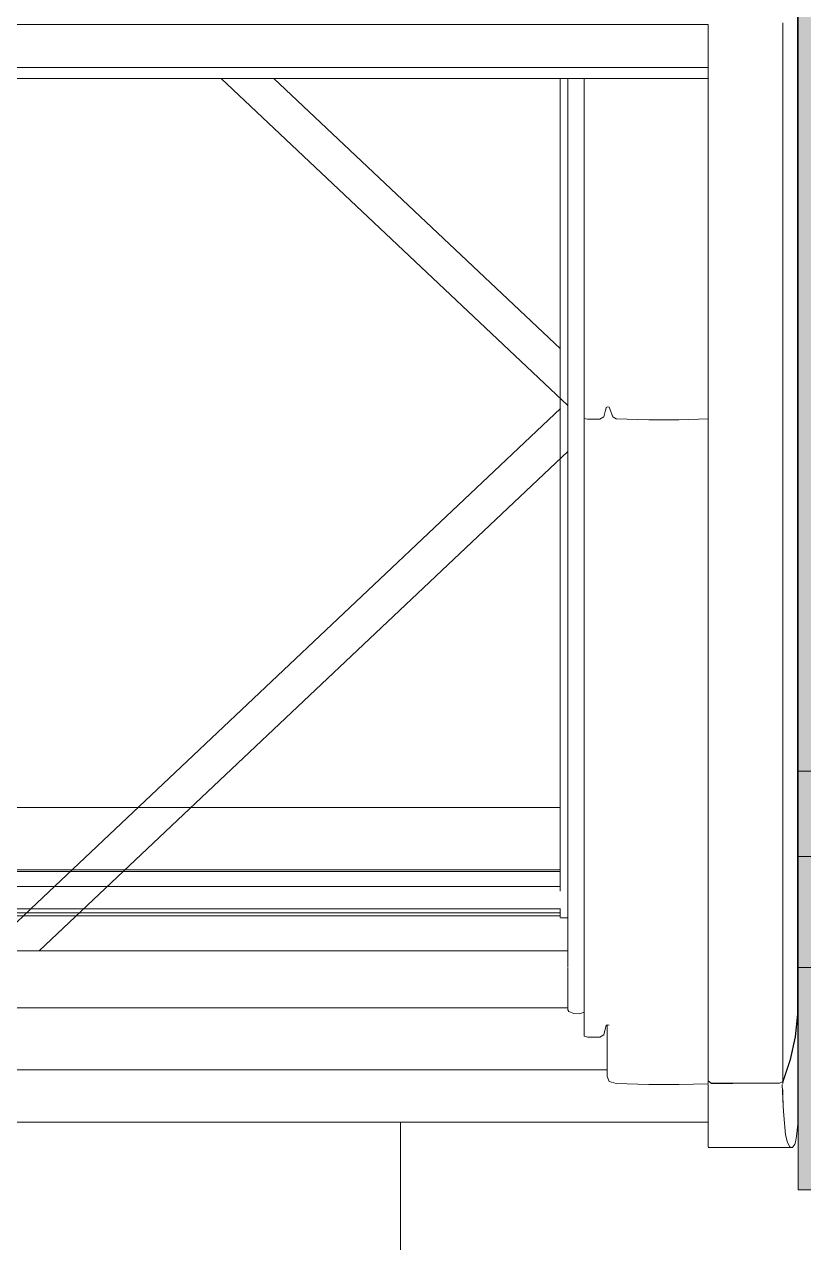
# Model space of a CAD drawing. Header units: metres. Extents: x -4 to 206, y -18 to 45.
# Drawn here: x 47.422 to 47.843, y -10.212 to -9.554 of the extents above; entities that cross this region are included whole.
import ezdxf

# ---------------------------------------------------------------- set-up
doc = ezdxf.new("R2010")
doc.units = ezdxf.units.M
doc.header["$MEASUREMENT"] = 0
doc.set_wipeout_variables(frame=1)
doc.linetypes.add('Untersicht', pattern=[0.001, 0.0005, -0.0005])
doc.linetypes.add('Wipeout_Contour', pattern=[1, 0, -1])
for name, color, linetype in [('3._DD PP STG2_4_000 Achsraster', 7, 'Continuous'), ('3._DD PP STG2_4_210 Decke', 7, 'Continuous'), ('3._DD PP STG2_4_220 Bodenaufbau - Außen_ Gefälle', 7, 'Continuous'), ('3._DD PP STG2_4_325 Dachfenster', 7, 'Continuous'), ('3._DD PP STG2_4_330 Dachaufbau', 7, 'Continuous'), ('3._DD PP STG2_4_851 Marker Schnitt', 7, 'Continuous')]:
    doc.layers.add(name, color=color, linetype=linetype)

msp = doc.modelspace()

# ---------------------------------------------------------------- linework, layer by layer
at = {"layer": '3._DD PP STG2_4_000 Achsraster', "color": 5, "linetype": 'Continuous', "lineweight": 0, "ltscale": 1000}
msp.add_line((31.8, -10.00371), (54.3, -10.00371), dxfattribs=at)
at = {"layer": '3._DD PP STG2_4_210 Decke', "color": 7, "linetype": 'Continuous', "lineweight": 13, "ltscale": 1000, "true_color": 0xf4f4f4, "flags": 128}
msp.add_lwpolyline([(33.7568, -11.46359), (33.75903, -13.25371), (37.38503, -13.25371), (37.38503, -12.60871), (42.5891, -12.60871), (42.88503, -12.56618), (42.88503, -11.75871), (48.20503, -11.75871), (48.20503, -11.13371), (51.76086, -11.13371), (51.76545, -10.06371), (45.76503, -10.06371), (45.76503, -10.96371), (42.91503, -10.96371), (42.91503, -11.46359)], close=True, dxfattribs=at)
at = {"layer": '3._DD PP STG2_4_220 Bodenaufbau - Außen_ Gefälle', "color": 7, "linetype": 'Continuous', "lineweight": 13, "ltscale": 1000, "true_color": 0xf4f4f4, "flags": 128}
msp.add_lwpolyline([(33.75902, -13.24371), (37.14503, -13.24371), (37.14503, -12.59871), (39.93503, -12.59871), (42.389, -12.59871), (42.87503, -12.52887), (42.87503, -11.74871), (45.81503, -11.74871), (48.19503, -11.74871), (48.19503, -11.12371), (51.7609, -11.12371), (51.76545, -10.06371), (45.76503, -10.06371), (45.76503, -10.96371), (42.91503, -10.96371), (42.91503, -11.46359), (33.7568, -11.46359)], close=True, dxfattribs=at)
at = {"layer": '3._DD PP STG2_4_330 Dachaufbau', "color": 7, "linetype": 'Continuous', "lineweight": 18, "ltscale": 1000, "flags": 128}
msp.add_lwpolyline([(48.05503, -10.18371), (47.83985, -10.18371)], dxfattribs=at)
at = {"layer": '3._DD PP STG2_4_851 Marker Schnitt', "color": 7, "linetype": 'Untersicht', "lineweight": 13, "ltscale": 1000}
msp.add_line((47.62503, 1.99629), (47.62503, -15.64871), dxfattribs=at)

# ---------------------------------------------------------------- next in the draw order: wipeouts: each hides what was drawn before it
at = {"color": 254, "linetype": 'Wipeout_Contour', "lineweight": 0, "ltscale": 818.958107}
msp.add_wipeout([(46.2301, -9.30685), (47.77669, -9.30685), (47.77669, -9.31752), (47.81599, -9.31752), (47.81599, -9.31632), (47.84162, -9.31632), (47.84163, -9.31844), (47.84163, -9.40994), (47.84159, -9.48362), (47.84159, -9.48471), (47.84159, -9.49959), (47.84029, -9.5135), (47.83985, -9.51582), (47.83985, -9.95756), (47.8601, -9.95756), (47.8601, -9.20311), (46.2301, -9.20311)], dxfattribs=at).dxf.layer = '3._DD PP STG2_4_325 Dachfenster'
at = {"color": 254, "linetype": 'Wipeout_Contour', "lineweight": 0, "ltscale": 193.962161}
msp.add_wipeout([(47.79119, -10.14229), (47.03679, -10.14229), (47.03679, -10.14682), (47.79119, -10.14682)], dxfattribs=at).dxf.layer = '3._DD PP STG2_4_325 Dachfenster'
at = {"color": 254, "linetype": 'Wipeout_Contour', "lineweight": 0, "ltscale": 195.590571}
msp.add_wipeout([(47.79119, -10.16089), (47.83669, -10.16089), (47.83569, -10.1606), (47.79119, -10.16054)], dxfattribs=at).dxf.layer = '3._DD PP STG2_4_325 Dachfenster'

# ---------------------------------------------------------------- next in the draw order: hatches: boundary and pattern name
at = {"layer": '3._DD PP STG2_4_325 Dachfenster', "linetype": 'Continuous', "lineweight": 0, "true_color": 0x000000}
msp.add_hatch(color=18, dxfattribs=at).paths.add_polyline_path([(47.83949, -9.51854), (47.83949, -9.95756), (47.83985, -9.51582), (47.83969, -9.51665)])

# ---------------------------------------------------------------- next in the draw order: linework, layer by layer
at = {"layer": '3._DD PP STG2_4_325 Dachfenster', "color": 7, "linetype": 'Continuous', "lineweight": 13, "ltscale": 1000, "true_color": 0xf4f4f4, "flags": 128}
for points in [[(47.83985, -9.51582), (47.83985, -9.95756)], [(47.83985, -9.95756), (47.8601, -9.95756)]]:
    msp.add_lwpolyline(points, dxfattribs=at)

# ---------------------------------------------------------------- next in the draw order: wipeouts: each hides what was drawn before it
at = {"color": 254, "linetype": 'Wipeout_Contour', "lineweight": 0, "ltscale": 293.406128}
msp.add_wipeout([(47.71589, -9.58347), (47.71539, -9.58347), (47.71539, -10.06331), (47.71549, -10.08544), (47.71539, -10.08657), (47.71589, -10.08742)], dxfattribs=at).dxf.layer = '3._DD PP STG2_4_325 Dachfenster'
at = {"color": 254, "linetype": 'Wipeout_Contour', "lineweight": 0, "ltscale": 194.812216}
msp.add_wipeout([(47.73269, -9.58347), (47.72609, -9.58347), (47.72609, -9.76759), (47.73269, -9.76759)], dxfattribs=at).dxf.layer = '3._DD PP STG2_4_325 Dachfenster'
at = {"color": 254, "linetype": 'Wipeout_Contour', "lineweight": 0, "ltscale": 195.563079}
msp.add_wipeout([(47.79119, -10.15819), (47.79119, -10.16054), (47.8354, -10.16054), (47.83399, -10.15819)], dxfattribs=at).dxf.layer = '3._DD PP STG2_4_325 Dachfenster'

# ---------------------------------------------------------------- next in the draw order: wipeouts: each hides what was drawn before it
at = {"color": 254, "linetype": 'Wipeout_Contour', "lineweight": 0, "ltscale": 194.896124}
msp.add_wipeout([(47.71869, -9.58347), (47.71589, -9.58347), (47.71589, -10.08742), (47.71869, -10.08855)], dxfattribs=at).dxf.layer = '3._DD PP STG2_4_325 Dachfenster'
at = {"color": 254, "linetype": 'Wipeout_Contour', "lineweight": 0, "ltscale": 194.794882}
msp.add_wipeout([(47.72609, -9.58347), (47.72419, -9.58347), (47.72419, -9.7671), (47.72609, -9.76759)], dxfattribs=at).dxf.layer = '3._DD PP STG2_4_325 Dachfenster'
at = {"color": 254, "linetype": 'Wipeout_Contour', "lineweight": 0, "ltscale": 194.827537}
msp.add_wipeout([(47.73479, -9.58347), (47.73269, -9.58347), (47.73269, -9.76759), (47.73479, -9.76632)], dxfattribs=at).dxf.layer = '3._DD PP STG2_4_325 Dachfenster'

# ---------------------------------------------------------------- next in the draw order: wipeouts: each hides what was drawn before it
at = {"color": 254, "linetype": 'Wipeout_Contour', "lineweight": 0, "ltscale": 193.697238}
msp.add_wipeout([(47.11259, -9.58347), (47.11259, -10.05461), (47.71539, -10.05461), (47.71539, -9.58347)], dxfattribs=at).dxf.layer = '3._DD PP STG2_4_325 Dachfenster'
at = {"color": 254, "linetype": 'Wipeout_Contour', "lineweight": 0, "ltscale": 194.908373}
msp.add_wipeout([(47.72179, -9.58347), (47.71869, -9.58347), (47.71869, -10.08855), (47.72179, -10.08862)], dxfattribs=at).dxf.layer = '3._DD PP STG2_4_325 Dachfenster'
at = {"color": 254, "linetype": 'Wipeout_Contour', "lineweight": 0, "ltscale": 194.828414}
msp.add_wipeout([(47.73479, -9.58347), (47.73479, -9.76632), (47.73609, -9.76116), (47.73609, -9.58347)], dxfattribs=at).dxf.layer = '3._DD PP STG2_4_325 Dachfenster'

# ---------------------------------------------------------------- next in the draw order: linework, layer by layer
at = {"layer": '3._DD PP STG2_4_325 Dachfenster', "color": 7, "linetype": 'Continuous', "lineweight": 13, "ltscale": 1000, "flags": 128}
for points in [[(47.41399, -10.04273), (47.42545, -10.03191), (47.43518, -10.02272), (47.71143, -9.76183)], [(47.71129, -9.97725), (47.11669, -9.97725)], [(47.71129, -10.01098), (47.11669, -10.01098)], [(47.71129, -10.01176), (47.11669, -10.01176)], [(47.71129, -10.01989), (47.11669, -10.01989)], [(47.71143, -10.03191), (47.11656, -10.03191)], [(47.71129, -10.03665), (47.71129, -10.03191)], [(47.71129, -10.0341), (47.11669, -10.0341)], [(47.71129, -10.0358), (47.11669, -10.0358)], [(47.71539, -10.03686), (47.71149, -10.03686)]]:
    msp.add_lwpolyline(points, dxfattribs=at)

# ---------------------------------------------------------------- next in the draw order: wipeouts: each hides what was drawn before it
at = {"color": 254, "linetype": 'Wipeout_Contour', "lineweight": 0, "ltscale": 194.918667}
msp.add_wipeout([(47.72179, -9.58347), (47.72179, -10.08862), (47.72419, -10.0878), (47.72419, -9.58347)], dxfattribs=at).dxf.layer = '3._DD PP STG2_4_325 Dachfenster'
at = {"color": 254, "linetype": 'Wipeout_Contour', "lineweight": 0, "ltscale": 194.837028}
msp.add_wipeout([(47.73609, -9.58347), (47.73609, -9.76116), (47.73689, -9.76088), (47.73689, -9.58347)], dxfattribs=at).dxf.layer = '3._DD PP STG2_4_325 Dachfenster'

# ---------------------------------------------------------------- next in the draw order: wipeouts: each hides what was drawn before it
at = {"color": 254, "linetype": 'Wipeout_Contour', "lineweight": 0, "ltscale": 194.840242}
msp.add_wipeout([(47.73689, -9.58347), (47.73689, -9.76088), (47.73769, -9.76109), (47.73769, -9.58347)], dxfattribs=at).dxf.layer = '3._DD PP STG2_4_325 Dachfenster'
at = {"color": 254, "linetype": 'Wipeout_Contour', "lineweight": 0, "ltscale": 195.021988}
msp.add_wipeout([(47.72609, -9.76759), (47.72609, -10.10128), (47.73269, -10.10128), (47.73269, -9.76759)], dxfattribs=at).dxf.layer = '3._DD PP STG2_4_325 Dachfenster'

# ---------------------------------------------------------------- next in the draw order: wipeouts: each hides what was drawn before it
at = {"color": 254, "linetype": 'Wipeout_Contour', "lineweight": 0, "ltscale": 194.841246}
msp.add_wipeout([(47.73769, -9.76109), (47.73969, -9.76625), (47.73969, -9.58347), (47.73769, -9.58347)], dxfattribs=at).dxf.layer = '3._DD PP STG2_4_325 Dachfenster'
at = {"color": 254, "linetype": 'Wipeout_Contour', "lineweight": 0, "ltscale": 195.005102}
msp.add_wipeout([(47.72419, -9.7671), (47.72419, -10.10078), (47.72609, -10.10128), (47.72609, -9.76759)], dxfattribs=at).dxf.layer = '3._DD PP STG2_4_325 Dachfenster'

# ---------------------------------------------------------------- next in the draw order: wipeouts: each hides what was drawn before it
at = {"color": 254, "linetype": 'Wipeout_Contour', "lineweight": 0, "ltscale": 194.854578}
msp.add_wipeout([(47.73969, -9.58347), (47.73969, -9.76625), (47.74149, -9.76731), (47.74149, -9.58347)], dxfattribs=at).dxf.layer = '3._DD PP STG2_4_325 Dachfenster'
at = {"color": 254, "linetype": 'Wipeout_Contour', "lineweight": 0, "ltscale": 195.038395}
msp.add_wipeout([(47.73269, -9.76759), (47.73269, -10.10128), (47.73479, -10.10001), (47.73479, -9.76632)], dxfattribs=at).dxf.layer = '3._DD PP STG2_4_325 Dachfenster'

# ---------------------------------------------------------------- next in the draw order: wipeouts: each hides what was drawn before it
at = {"color": 254, "linetype": 'Wipeout_Contour', "lineweight": 0, "ltscale": 194.893556}
msp.add_wipeout([(47.75909, -9.58347), (47.74149, -9.58347), (47.74149, -9.76731), (47.75909, -9.76788)], dxfattribs=at).dxf.layer = '3._DD PP STG2_4_325 Dachfenster'
at = {"color": 254, "linetype": 'Wipeout_Contour', "lineweight": 0, "ltscale": 195.04216}
msp.add_wipeout([(47.73479, -9.76632), (47.73479, -10.10001), (47.73609, -10.09484), (47.73609, -9.76116)], dxfattribs=at).dxf.layer = '3._DD PP STG2_4_325 Dachfenster'

# ---------------------------------------------------------------- next in the draw order: linework, layer by layer
at = {"layer": '3._DD PP STG2_4_325 Dachfenster', "color": 7, "linetype": 'Continuous', "lineweight": 13, "ltscale": 1000, "flags": 128}
msp.add_lwpolyline([(47.72419, -9.7671), (47.72609, -9.76759), (47.73269, -9.76759)], dxfattribs=at)

# ---------------------------------------------------------------- next in the draw order: wipeouts: each hides what was drawn before it
at = {"color": 254, "linetype": 'Wipeout_Contour', "lineweight": 0, "ltscale": 194.960548}
msp.add_wipeout([(47.75909, -9.58347), (47.75909, -9.76788), (47.77529, -9.76788), (47.77529, -9.58347)], dxfattribs=at).dxf.layer = '3._DD PP STG2_4_325 Dachfenster'
at = {"color": 254, "linetype": 'Wipeout_Contour', "lineweight": 0, "ltscale": 195.044388}
msp.add_wipeout([(47.73609, -10.09484), (47.73689, -10.09456), (47.73689, -9.76088), (47.73609, -9.76116)], dxfattribs=at).dxf.layer = '3._DD PP STG2_4_325 Dachfenster'

# ---------------------------------------------------------------- next in the draw order: wipeouts: each hides what was drawn before it
at = {"color": 254, "linetype": 'Wipeout_Contour', "lineweight": 0, "ltscale": 291.488369}
msp.add_wipeout([(47.77529, -9.76788), (47.79119, -9.76736), (47.79119, -9.68656), (47.79119, -9.6031), (47.79119, -9.58347), (47.77529, -9.58347)], dxfattribs=at).dxf.layer = '3._DD PP STG2_4_325 Dachfenster'
at = {"color": 254, "linetype": 'Wipeout_Contour', "lineweight": 0, "ltscale": 195.16939}
msp.add_wipeout([(47.73689, -10.09456), (47.73759, -10.09475), (47.73769, -9.76109), (47.73689, -9.76088)], dxfattribs=at).dxf.layer = '3._DD PP STG2_4_325 Dachfenster'

# ---------------------------------------------------------------- next in the draw order: wipeouts: each hides what was drawn before it
at = {"color": 254, "linetype": 'Wipeout_Contour', "lineweight": 0, "ltscale": 195.193316}
msp.add_wipeout([(47.79119, -9.55429), (47.79119, -10.12492), (47.79289, -10.12618), (47.79289, -9.55429)], dxfattribs=at).dxf.layer = '3._DD PP STG2_4_325 Dachfenster'
at = {"color": 254, "linetype": 'Wipeout_Contour', "lineweight": 0, "ltscale": 195.054971}
msp.add_wipeout([(47.73769, -9.76109), (47.73769, -10.09481), (47.73969, -10.09997), (47.73969, -9.76625)], dxfattribs=at).dxf.layer = '3._DD PP STG2_4_325 Dachfenster'

# ---------------------------------------------------------------- next in the draw order: linework, layer by layer
at = {"layer": '3._DD PP STG2_4_325 Dachfenster', "color": 7, "linetype": 'Continuous', "lineweight": 13, "ltscale": 1000, "flags": 128}
for points in [[(47.73479, -9.76632), (47.73609, -9.76116)], [(47.73609, -9.76116), (47.73689, -9.76088)], [(47.73689, -9.76088), (47.73769, -9.76109)], [(47.73269, -9.76759), (47.73479, -9.76632)]]:
    msp.add_lwpolyline(points, dxfattribs=at)

# ---------------------------------------------------------------- next in the draw order: wipeouts: each hides what was drawn before it
at = {"color": 254, "linetype": 'Wipeout_Contour', "lineweight": 0, "ltscale": 195.269593}
msp.add_wipeout([(47.79289, -9.55429), (47.79289, -10.12618), (47.82969, -10.12618), (47.82969, -9.55429)], dxfattribs=at).dxf.layer = '3._DD PP STG2_4_325 Dachfenster'
at = {"color": 254, "linetype": 'Wipeout_Contour', "lineweight": 0, "ltscale": 195.065128}
msp.add_wipeout([(47.73969, -9.76625), (47.73969, -10.09997), (47.74149, -10.10103), (47.74149, -9.76731)], dxfattribs=at).dxf.layer = '3._DD PP STG2_4_325 Dachfenster'

# ---------------------------------------------------------------- next in the draw order: wipeouts: each hides what was drawn before it
at = {"color": 254, "linetype": 'Wipeout_Contour', "lineweight": 0, "ltscale": 144.893449}
msp.add_wipeout([(47.79119, -9.5544), (47.03679, -9.5544), (47.79119, -9.55456)], dxfattribs=at).dxf.layer = '3._DD PP STG2_4_325 Dachfenster'
at = {"color": 254, "linetype": 'Wipeout_Contour', "lineweight": 0, "ltscale": 243.670784}
msp.add_wipeout([(47.82969, -9.55429), (47.82969, -10.12618), (47.83149, -10.12522), (47.83149, -9.55355), (47.83124, -9.55421)], dxfattribs=at).dxf.layer = '3._DD PP STG2_4_325 Dachfenster'
at = {"color": 254, "linetype": 'Wipeout_Contour', "lineweight": 0, "ltscale": 195.103862}
msp.add_wipeout([(47.74149, -9.76731), (47.74149, -10.10103), (47.75909, -10.1016), (47.75909, -9.76788)], dxfattribs=at).dxf.layer = '3._DD PP STG2_4_325 Dachfenster'
at = {"color": 254, "linetype": 'Wipeout_Contour', "lineweight": 0, "ltscale": 775.423074}
msp.add_wipeout([(47.05269, -10.12691), (47.03679, -10.1264), (47.03679, -10.13727), (47.79119, -10.13727), (47.79119, -10.1264), (47.77529, -10.12691), (47.75909, -10.12691), (47.74149, -10.12635), (47.73769, -10.12528), (47.73669, -10.12253), (47.73669, -10.11896), (47.09129, -10.11896), (47.09129, -10.12253), (47.09029, -10.12528), (47.08649, -10.12635), (47.06889, -10.12691)], dxfattribs=at).dxf.layer = '3._DD PP STG2_4_325 Dachfenster'

# ---------------------------------------------------------------- next in the draw order: linework, layer by layer
at = {"layer": '3._DD PP STG2_4_325 Dachfenster', "color": 7, "linetype": 'Continuous', "lineweight": 13, "ltscale": 1000, "flags": 128}
for points in [[(47.73769, -9.76109), (47.73969, -9.76625)], [(47.73969, -9.76625), (47.74149, -9.76731)]]:
    msp.add_lwpolyline(points, dxfattribs=at)

# ---------------------------------------------------------------- next in the draw order: wipeouts: each hides what was drawn before it
at = {"color": 254, "linetype": 'Wipeout_Contour', "lineweight": 0, "ltscale": 244.477129}
msp.add_wipeout([(47.83149, -9.55355), (47.83149, -10.12522), (47.83549, -10.11327), (47.83549, -9.54167), (47.83169, -9.55303)], dxfattribs=at).dxf.layer = '3._DD PP STG2_4_325 Dachfenster'
at = {"color": 254, "linetype": 'Wipeout_Contour', "lineweight": 0, "ltscale": 193.483813}
msp.add_wipeout([(47.79119, -9.55491), (47.03679, -9.55491), (47.03679, -9.5588), (47.79119, -9.5588)], dxfattribs=at).dxf.layer = '3._DD PP STG2_4_325 Dachfenster'
at = {"color": 254, "linetype": 'Wipeout_Contour', "lineweight": 0, "ltscale": 195.170293}
msp.add_wipeout([(47.75909, -10.1016), (47.77529, -10.1016), (47.77529, -9.76788), (47.75909, -9.76788)], dxfattribs=at).dxf.layer = '3._DD PP STG2_4_325 Dachfenster'
at = {"color": 254, "linetype": 'Wipeout_Contour', "lineweight": 0, "ltscale": 146.013795}
msp.add_wipeout([(47.74149, -10.10103), (47.73769, -10.12528), (47.74149, -10.12635)], dxfattribs=at).dxf.layer = '3._DD PP STG2_4_325 Dachfenster'
at = {"color": 254, "linetype": 'Wipeout_Contour', "lineweight": 0, "ltscale": 193.956495}
msp.add_wipeout([(47.03679, -10.13727), (47.03679, -10.13833), (47.79119, -10.13833), (47.79119, -10.13727)], dxfattribs=at).dxf.layer = '3._DD PP STG2_4_325 Dachfenster'

# ---------------------------------------------------------------- next in the draw order: wipeouts: each hides what was drawn before it
at = {"color": 254, "linetype": 'Wipeout_Contour', "lineweight": 0, "ltscale": 244.458565}
msp.add_wipeout([(47.83549, -9.54167), (47.83549, -10.11327), (47.83819, -10.1011), (47.83819, -9.52981), (47.83569, -9.54108)], dxfattribs=at).dxf.layer = '3._DD PP STG2_4_325 Dachfenster'
at = {"color": 254, "linetype": 'Wipeout_Contour', "lineweight": 0, "ltscale": 193.48161}
msp.add_wipeout([(47.03679, -9.55383), (47.03679, -9.55433), (47.79119, -9.55433), (47.79119, -9.55383)], dxfattribs=at).dxf.layer = '3._DD PP STG2_4_325 Dachfenster'
at = {"color": 254, "linetype": 'Wipeout_Contour', "lineweight": 0, "ltscale": 193.486819}
msp.add_wipeout([(47.03679, -9.5588), (47.03679, -9.56252), (47.79119, -9.56252), (47.79119, -9.5588)], dxfattribs=at).dxf.layer = '3._DD PP STG2_4_325 Dachfenster'
at = {"color": 254, "linetype": 'Wipeout_Contour', "lineweight": 0, "ltscale": 195.232896}
msp.add_wipeout([(47.77529, -9.76788), (47.77529, -10.1016), (47.79119, -10.10108), (47.79119, -9.76736)], dxfattribs=at).dxf.layer = '3._DD PP STG2_4_325 Dachfenster'
at = {"color": 254, "linetype": 'Wipeout_Contour', "lineweight": 0, "ltscale": 146.278829}
msp.add_wipeout([(47.73769, -10.12528), (47.74149, -10.10103), (47.73969, -10.09997)], dxfattribs=at).dxf.layer = '3._DD PP STG2_4_325 Dachfenster'
at = {"color": 254, "linetype": 'Wipeout_Contour', "lineweight": 0, "ltscale": 193.959544}
msp.add_wipeout([(47.03679, -10.14229), (47.79119, -10.14229), (47.79119, -10.14059), (47.03679, -10.14059)], dxfattribs=at).dxf.layer = '3._DD PP STG2_4_325 Dachfenster'

# ---------------------------------------------------------------- next in the draw order: linework, layer by layer
at = {"layer": '3._DD PP STG2_4_325 Dachfenster', "color": 7, "linetype": 'Continuous', "lineweight": 13, "ltscale": 1000, "flags": 128}
msp.add_lwpolyline([(47.74149, -9.76731), (47.75909, -9.76788), (47.77529, -9.76788), (47.79119, -9.76736)], dxfattribs=at)

# ---------------------------------------------------------------- next in the draw order: wipeouts: each hides what was drawn before it
at = {"color": 254, "linetype": 'Wipeout_Contour', "lineweight": 0, "ltscale": 244.378322}
msp.add_wipeout([(47.83819, -9.52981), (47.83819, -10.1011), (47.83949, -10.08885), (47.83949, -9.51854), (47.83839, -9.52891)], dxfattribs=at).dxf.layer = '3._DD PP STG2_4_325 Dachfenster'
at = {"color": 254, "linetype": 'Wipeout_Contour', "lineweight": 0, "ltscale": 145.331636}
msp.add_wipeout([(47.03679, -9.5544), (47.79119, -9.5544), (47.03679, -9.55433)], dxfattribs=at).dxf.layer = '3._DD PP STG2_4_325 Dachfenster'
at = {"color": 254, "linetype": 'Wipeout_Contour', "lineweight": 0, "ltscale": 193.489671}
msp.add_wipeout([(47.79119, -9.56252), (47.03679, -9.56252), (47.03679, -9.56601), (47.79119, -9.56601)], dxfattribs=at).dxf.layer = '3._DD PP STG2_4_325 Dachfenster'
at = {"color": 254, "linetype": 'Wipeout_Contour', "lineweight": 0, "ltscale": 195.764458}
msp.add_wipeout([(47.73669, -10.09463), (47.73669, -10.12253), (47.73769, -10.09488), (47.73689, -10.09456)], dxfattribs=at).dxf.layer = '3._DD PP STG2_4_325 Dachfenster'
at = {"color": 254, "linetype": 'Wipeout_Contour', "lineweight": 0, "ltscale": 195.377546}
msp.add_wipeout([(47.77529, -10.1016), (47.77529, -10.12691), (47.79119, -10.1264), (47.79119, -10.10108)], dxfattribs=at).dxf.layer = '3._DD PP STG2_4_325 Dachfenster'
at = {"color": 254, "linetype": 'Wipeout_Contour', "lineweight": 0, "ltscale": 193.95789}
msp.add_wipeout([(47.03679, -10.13833), (47.03679, -10.14059), (47.79119, -10.14059), (47.79119, -10.13833)], dxfattribs=at).dxf.layer = '3._DD PP STG2_4_325 Dachfenster'

# ---------------------------------------------------------------- next in the draw order: linework, layer by layer
at = {"layer": '3._DD PP STG2_4_325 Dachfenster', "color": 7, "linetype": 'Continuous', "lineweight": 13, "ltscale": 1000, "flags": 128}
msp.add_lwpolyline([(47.79119, -9.5544), (47.03679, -9.5544)], dxfattribs=at)

# ---------------------------------------------------------------- next in the draw order: wipeouts: each hides what was drawn before it
at = {"color": 254, "linetype": 'Wipeout_Contour', "lineweight": 0, "ltscale": 193.492259}
msp.add_wipeout([(47.03679, -9.56601), (47.03679, -9.56906), (47.79119, -9.56906), (47.79119, -9.56601)], dxfattribs=at).dxf.layer = '3._DD PP STG2_4_325 Dachfenster'
at = {"color": 254, "linetype": 'Wipeout_Contour', "lineweight": 0, "ltscale": 195.929078}
msp.add_wipeout([(47.83949, -9.95756), (47.83949, -10.0887), (47.83969, -10.11075), (47.83985, -9.95756)], dxfattribs=at).dxf.layer = '3._DD PP STG2_4_325 Dachfenster'
at = {"color": 254, "linetype": 'Wipeout_Contour', "lineweight": 0, "ltscale": 195.535956}
msp.add_wipeout([(47.73669, -10.12253), (47.73769, -10.12528), (47.73969, -10.09997), (47.73769, -10.09488)], dxfattribs=at).dxf.layer = '3._DD PP STG2_4_325 Dachfenster'
at = {"color": 254, "linetype": 'Wipeout_Contour', "lineweight": 0, "ltscale": 195.546133}
msp.add_wipeout([(47.79119, -10.14146), (47.79119, -10.15398), (47.83302, -10.15398), (47.83182, -10.14146)], dxfattribs=at).dxf.layer = '3._DD PP STG2_4_325 Dachfenster'

# ---------------------------------------------------------------- next in the draw order: linework, layer by layer
at = {"layer": '3._DD PP STG2_4_325 Dachfenster', "color": 7, "linetype": 'Continuous', "lineweight": 13, "ltscale": 1000, "flags": 128}
for points in [[(47.73669, -10.12253), (47.73769, -10.12528)], [(47.03679, -10.1471), (47.79119, -10.1471)]]:
    msp.add_lwpolyline(points, dxfattribs=at)

# ---------------------------------------------------------------- next in the draw order: wipeouts: each hides what was drawn before it
at = {"color": 254, "linetype": 'Wipeout_Contour', "lineweight": 0, "ltscale": 193.494558}
msp.add_wipeout([(47.03679, -9.57182), (47.79119, -9.57182), (47.79119, -9.56906), (47.03679, -9.56906)], dxfattribs=at).dxf.layer = '3._DD PP STG2_4_325 Dachfenster'
at = {"color": 254, "linetype": 'Wipeout_Contour', "lineweight": 0, "ltscale": 195.248733}
msp.add_wipeout([(47.74149, -10.12635), (47.75909, -10.12691), (47.75909, -10.1016), (47.74149, -10.10103)], dxfattribs=at).dxf.layer = '3._DD PP STG2_4_325 Dachfenster'
at = {"color": 254, "linetype": 'Wipeout_Contour', "lineweight": 0, "ltscale": 193.935215}
msp.add_wipeout([(47.73669, -10.10694), (47.09129, -10.10694), (47.09129, -10.11889), (47.73669, -10.11889)], dxfattribs=at).dxf.layer = '3._DD PP STG2_4_325 Dachfenster'
at = {"color": 254, "linetype": 'Wipeout_Contour', "lineweight": 0, "ltscale": 243.988193}
msp.add_wipeout([(47.79119, -10.12675), (47.79119, -10.14146), (47.83182, -10.14146), (47.83169, -10.13826), (47.83119, -10.12675)], dxfattribs=at).dxf.layer = '3._DD PP STG2_4_325 Dachfenster'

# ---------------------------------------------------------------- next in the draw order: linework, layer by layer
at = {"layer": '3._DD PP STG2_4_325 Dachfenster', "color": 7, "linetype": 'Continuous', "lineweight": 13, "ltscale": 1000, "flags": 128}
msp.add_lwpolyline([(47.73669, -10.11896), (47.09129, -10.11896)], dxfattribs=at)

# ---------------------------------------------------------------- next in the draw order: wipeouts: each hides what was drawn before it
at = {"color": 254, "linetype": 'Wipeout_Contour', "lineweight": 0, "ltscale": 193.496562}
msp.add_wipeout([(47.03679, -9.57413), (47.79119, -9.57413), (47.79119, -9.57182), (47.03679, -9.57182)], dxfattribs=at).dxf.layer = '3._DD PP STG2_4_325 Dachfenster'
at = {"color": 254, "linetype": 'Wipeout_Contour', "lineweight": 0, "ltscale": 775.514382}
msp.add_wipeout([(47.09129, -10.10694), (47.73669, -10.10694), (47.73669, -10.09463), (47.73609, -10.09484), (47.73479, -10.10001), (47.73269, -10.10128), (47.72609, -10.10128), (47.72419, -10.10078), (47.72419, -10.09237), (47.10379, -10.09237), (47.10379, -10.10078), (47.10189, -10.10128), (47.09529, -10.10128), (47.09319, -10.1), (47.09189, -10.09484), (47.09129, -10.09463)], dxfattribs=at).dxf.layer = '3._DD PP STG2_4_325 Dachfenster'
at = {"color": 254, "linetype": 'Wipeout_Contour', "lineweight": 0, "ltscale": 585.147474}
msp.add_wipeout([(47.79119, -10.12632), (47.83127, -10.12632), (47.83169, -10.12522), (47.83569, -10.11327), (47.83839, -10.1011), (47.83969, -10.08885), (47.83819, -10.1011), (47.83549, -10.11327), (47.83149, -10.12522), (47.82969, -10.12618), (47.79289, -10.12618), (47.79119, -10.12492)], dxfattribs=at).dxf.layer = '3._DD PP STG2_4_325 Dachfenster'
at = {"color": 254, "linetype": 'Wipeout_Contour', "lineweight": 0, "ltscale": 195.315421}
msp.add_wipeout([(47.75909, -10.1016), (47.75909, -10.12691), (47.77529, -10.12691), (47.77529, -10.1016)], dxfattribs=at).dxf.layer = '3._DD PP STG2_4_325 Dachfenster'

# ---------------------------------------------------------------- next in the draw order: linework, layer by layer
at = {"layer": '3._DD PP STG2_4_325 Dachfenster', "color": 7, "linetype": 'Continuous', "lineweight": 13, "ltscale": 1000, "flags": 128}
for points in [[(47.73479, -10.10001), (47.73609, -10.09484)], [(47.73609, -10.09484), (47.73689, -10.09456)], [(47.73669, -10.09463), (47.73669, -10.12253)], [(47.73689, -10.09456), (47.73759, -10.09475)], [(47.72419, -10.10078), (47.72609, -10.10128), (47.73269, -10.10128)], [(47.73269, -10.10128), (47.73479, -10.10001)]]:
    msp.add_lwpolyline(points, dxfattribs=at)

# ---------------------------------------------------------------- next in the draw order: wipeouts: each hides what was drawn before it
at = {"color": 254, "linetype": 'Wipeout_Contour', "lineweight": 0, "ltscale": 193.49825}
msp.add_wipeout([(47.03679, -9.57413), (47.03679, -9.57608), (47.79119, -9.57608), (47.79119, -9.57413)], dxfattribs=at).dxf.layer = '3._DD PP STG2_4_325 Dachfenster'
at = {"color": 254, "linetype": 'Wipeout_Contour', "lineweight": 0, "ltscale": 678.337544}
msp.add_wipeout([(47.10619, -10.08862), (47.10379, -10.0878), (47.10379, -10.09237), (47.72419, -10.09237), (47.72419, -10.0878), (47.72179, -10.08862), (47.71869, -10.08855), (47.71589, -10.08742), (47.71539, -10.08657), (47.71539, -10.08544), (47.11259, -10.08544), (47.11259, -10.08657), (47.11209, -10.08742), (47.10929, -10.08855)], dxfattribs=at).dxf.layer = '3._DD PP STG2_4_325 Dachfenster'
at = {"color": 254, "linetype": 'Wipeout_Contour', "lineweight": 0, "ltscale": 293.428575}
msp.add_wipeout([(47.83569, -10.11327), (47.83569, -10.1606), (47.83669, -10.16089), (47.838, -10.15904), (47.83839, -10.15793), (47.83839, -10.1011)], dxfattribs=at).dxf.layer = '3._DD PP STG2_4_325 Dachfenster'

# ---------------------------------------------------------------- next in the draw order: linework, layer by layer
at = {"layer": '3._DD PP STG2_4_325 Dachfenster', "color": 7, "linetype": 'Continuous', "lineweight": 13, "ltscale": 1000, "flags": 128}
msp.add_lwpolyline([(47.72179, -10.08862), (47.72419, -10.0878)], dxfattribs=at)

# ---------------------------------------------------------------- next in the draw order: wipeouts: each hides what was drawn before it
at = {"color": 254, "linetype": 'Wipeout_Contour', "lineweight": 0, "ltscale": 193.49962}
msp.add_wipeout([(47.03679, -9.57608), (47.03679, -9.5776), (47.79119, -9.5776), (47.79119, -9.57608)], dxfattribs=at).dxf.layer = '3._DD PP STG2_4_325 Dachfenster'
at = {"color": 254, "linetype": 'Wipeout_Contour', "lineweight": 0, "ltscale": 145.733357}
msp.add_wipeout([(47.11249, -10.08544), (47.71549, -10.08544), (47.11249, -10.08523)], dxfattribs=at).dxf.layer = '3._DD PP STG2_4_325 Dachfenster'
at = {"color": 254, "linetype": 'Wipeout_Contour', "lineweight": 0, "ltscale": 195.548888}
msp.add_wipeout([(47.83302, -10.15398), (47.79119, -10.15398), (47.79119, -10.15819), (47.83399, -10.15819)], dxfattribs=at).dxf.layer = '3._DD PP STG2_4_325 Dachfenster'

# ---------------------------------------------------------------- next in the draw order: linework, layer by layer
at = {"layer": '3._DD PP STG2_4_325 Dachfenster', "color": 7, "linetype": 'Continuous', "lineweight": 13, "ltscale": 1000, "flags": 128}
msp.add_lwpolyline([(47.71869, -10.08855), (47.72179, -10.08862)], dxfattribs=at)

# ---------------------------------------------------------------- next in the draw order: wipeouts: each hides what was drawn before it
at = {"color": 254, "linetype": 'Wipeout_Contour', "lineweight": 0, "ltscale": 193.502515}
msp.add_wipeout([(47.03679, -9.58334), (47.79119, -9.58334), (47.79119, -9.5776), (47.03679, -9.5776)], dxfattribs=at).dxf.layer = '3._DD PP STG2_4_325 Dachfenster'
at = {"color": 254, "linetype": 'Wipeout_Contour', "lineweight": 0, "ltscale": 193.907519}
msp.add_wipeout([(47.11249, -10.08523), (47.71549, -10.08523), (47.71549, -10.07462), (47.11249, -10.07462)], dxfattribs=at).dxf.layer = '3._DD PP STG2_4_325 Dachfenster'
at = {"color": 254, "linetype": 'Wipeout_Contour', "lineweight": 0, "ltscale": 343.051057}
msp.add_wipeout([(47.83169, -10.12522), (47.83169, -10.13826), (47.83182, -10.14146), (47.83302, -10.15398), (47.83399, -10.15819), (47.8354, -10.16054), (47.83569, -10.11327)], dxfattribs=at).dxf.layer = '3._DD PP STG2_4_325 Dachfenster'

# ---------------------------------------------------------------- next in the draw order: linework, layer by layer
at = {"layer": '3._DD PP STG2_4_325 Dachfenster', "color": 7, "linetype": 'Continuous', "lineweight": 13, "ltscale": 1000, "flags": 128}
for points in [[(47.79119, -9.5776), (47.03679, -9.5776)], [(47.79119, -9.58347), (47.03679, -9.58347)], [(47.52825, -9.58347), (47.71539, -9.76021)], [(47.5567, -9.58347), (47.71143, -9.72959)], [(47.71129, -10.02244), (47.71129, -9.58347)], [(47.72419, -10.10078), (47.72419, -9.7671), (47.72419, -9.58347)], [(47.71549, -10.08544), (47.11249, -10.08544)], [(47.71539, -10.08657), (47.71539, -10.08544)], [(47.71539, -10.08657), (47.71589, -10.08742)], [(47.71589, -10.08742), (47.71869, -10.08855)]]:
    msp.add_lwpolyline(points, dxfattribs=at)

# ---------------------------------------------------------------- next in the draw order: wipeouts: each hides what was drawn before it
at = {"color": 254, "linetype": 'Wipeout_Contour', "lineweight": 0, "ltscale": 193.901287}
msp.add_wipeout([(47.71549, -10.07031), (47.11249, -10.07031), (47.11249, -10.07462), (47.71549, -10.07462)], dxfattribs=at).dxf.layer = '3._DD PP STG2_4_325 Dachfenster'
at = {"color": 254, "linetype": 'Wipeout_Contour', "lineweight": 0, "ltscale": 244.698607}
msp.add_wipeout([(47.83839, -10.15793), (47.83892, -10.15476), (47.83969, -10.14826), (47.83969, -10.08885), (47.83839, -10.1011)], dxfattribs=at).dxf.layer = '3._DD PP STG2_4_325 Dachfenster'
at = {"color": 254, "linetype": 'Wipeout_Contour', "lineweight": 0, "ltscale": 195.250227}
msp.add_wipeout([(47.83119, -10.12675), (47.83169, -10.13826), (47.83169, -10.12522), (47.83127, -10.12632)], dxfattribs=at).dxf.layer = '3._DD PP STG2_4_325 Dachfenster'

# ---------------------------------------------------------------- next in the draw order: linework, layer by layer
at = {"layer": '3._DD PP STG2_4_325 Dachfenster', "color": 7, "linetype": 'Continuous', "lineweight": 13, "ltscale": 1000, "flags": 128}
for points in [[(47.83949, -10.08885), (47.83949, -9.51854)], [(47.83985, -9.95756), (47.83985, -10.11075)], [(47.83969, -10.08885), (47.83969, -10.14826)], [(47.83669, -10.16089), (47.79119, -10.16089)]]:
    msp.add_lwpolyline(points, dxfattribs=at)
at = {"layer": '3._DD PP STG2_4_330 Dachaufbau', "color": 7, "linetype": 'Continuous', "lineweight": 18, "ltscale": 1000, "flags": 128}
msp.add_lwpolyline([(47.83985, -10.18371), (47.83985, -9.4782)], dxfattribs=at)

# ---------------------------------------------------------------- next in the draw order: wipeouts: each hides what was drawn before it
at = {"color": 254, "linetype": 'Wipeout_Contour', "lineweight": 0, "ltscale": 193.897411}
msp.add_wipeout([(47.11249, -10.06529), (47.11249, -10.07031), (47.71549, -10.07031), (47.71549, -10.06529)], dxfattribs=at).dxf.layer = '3._DD PP STG2_4_325 Dachfenster'
at = {"color": 254, "linetype": 'Wipeout_Contour', "lineweight": 0, "ltscale": 147.197568}
msp.add_wipeout([(47.79119, -10.12675), (47.83119, -10.12675), (47.79119, -10.12632)], dxfattribs=at).dxf.layer = '3._DD PP STG2_4_325 Dachfenster'

# ---------------------------------------------------------------- next in the draw order: linework, layer by layer
at = {"layer": '3._DD PP STG2_4_325 Dachfenster', "color": 7, "linetype": 'Continuous', "lineweight": 13, "ltscale": 1000, "flags": 128}
for points in [[(47.79119, -10.12492), (47.79119, -9.55429)], [(47.83149, -10.12522), (47.83149, -9.55355)], [(47.83969, -10.08885), (47.83839, -10.1011), (47.83569, -10.11327), (47.83169, -10.12522), (47.83127, -10.12632)], [(47.83949, -10.08885), (47.83819, -10.1011), (47.83549, -10.11327), (47.83149, -10.12522)], [(47.73769, -10.12528), (47.74149, -10.12635), (47.75909, -10.12691), (47.77529, -10.12691), (47.79119, -10.1264)], [(47.79289, -10.12618), (47.79119, -10.12492)], [(47.79119, -10.12492), (47.79119, -10.12632)], [(47.83149, -10.12522), (47.82969, -10.12618)], [(47.79119, -10.12675), (47.79119, -10.14146), (47.79119, -10.15398), (47.79119, -10.15819), (47.79119, -10.16054)], [(47.82969, -10.12618), (47.79289, -10.12618)], [(47.83119, -10.12675), (47.83169, -10.13826), (47.83182, -10.14146), (47.83302, -10.15398), (47.83399, -10.15819), (47.8354, -10.16054), (47.83669, -10.16089), (47.838, -10.15904), (47.83839, -10.15793), (47.83892, -10.15476), (47.83969, -10.14826)]]:
    msp.add_lwpolyline(points, dxfattribs=at)

# ---------------------------------------------------------------- next in the draw order: wipeouts: each hides what was drawn before it
at = {"color": 254, "linetype": 'Wipeout_Contour', "lineweight": 0, "ltscale": 339.502476}
msp.add_wipeout([(47.11249, -10.06358), (47.11249, -10.06444), (47.71549, -10.06444), (47.71549, -10.06358), (47.71539, -10.06253), (47.11259, -10.06253), (47.11259, -10.06331)], dxfattribs=at).dxf.layer = '3._DD PP STG2_4_325 Dachfenster'

# ---------------------------------------------------------------- next in the draw order: wipeouts: each hides what was drawn before it
at = {"color": 254, "linetype": 'Wipeout_Contour', "lineweight": 0, "ltscale": 193.894955}
msp.add_wipeout([(47.11249, -10.06529), (47.71549, -10.06529), (47.71549, -10.06444), (47.11249, -10.06444)], dxfattribs=at).dxf.layer = '3._DD PP STG2_4_325 Dachfenster'

# ---------------------------------------------------------------- next in the draw order: wipeouts: each hides what was drawn before it
at = {"color": 254, "linetype": 'Wipeout_Contour', "lineweight": 0, "ltscale": 193.892578}
msp.add_wipeout([(47.11259, -10.06253), (47.71539, -10.06253), (47.71539, -10.06147), (47.11259, -10.06147)], dxfattribs=at).dxf.layer = '3._DD PP STG2_4_325 Dachfenster'

# ---------------------------------------------------------------- next in the draw order: wipeouts: each hides what was drawn before it
at = {"color": 254, "linetype": 'Wipeout_Contour', "lineweight": 0, "ltscale": 193.891872}
msp.add_wipeout([(47.11259, -10.06083), (47.11259, -10.06147), (47.71539, -10.06147), (47.71539, -10.06083)], dxfattribs=at).dxf.layer = '3._DD PP STG2_4_325 Dachfenster'

# ---------------------------------------------------------------- next in the draw order: wipeouts: each hides what was drawn before it
at = {"color": 254, "linetype": 'Wipeout_Contour', "lineweight": 0, "ltscale": 193.891312}
msp.add_wipeout([(47.11259, -10.06012), (47.11259, -10.06083), (47.71539, -10.06083), (47.71539, -10.06012)], dxfattribs=at).dxf.layer = '3._DD PP STG2_4_325 Dachfenster'

# ---------------------------------------------------------------- next in the draw order: linework, layer by layer
at = {"layer": '3._DD PP STG2_4_325 Dachfenster', "color": 7, "linetype": 'Continuous', "lineweight": 13, "ltscale": 1000, "flags": 128}
msp.add_lwpolyline([(47.71549, -10.06358), (47.71549, -10.06444), (47.71549, -10.06529), (47.71549, -10.07031), (47.71549, -10.07462), (47.71549, -10.08523)], dxfattribs=at)

# ---------------------------------------------------------------- next in the draw order: wipeouts: each hides what was drawn before it
at = {"color": 254, "linetype": 'Wipeout_Contour', "lineweight": 0, "ltscale": 193.888778}
msp.add_wipeout([(47.11259, -10.06012), (47.71539, -10.06012), (47.71539, -10.05468), (47.11259, -10.05468)], dxfattribs=at).dxf.layer = '3._DD PP STG2_4_325 Dachfenster'

# ---------------------------------------------------------------- next in the draw order: hatches: boundary and pattern name
at = {"layer": '3._DD PP STG2_4_330 Dachaufbau', "linetype": 'Continuous', "lineweight": 0, "true_color": 0x000000}
msp.add_hatch(color=18, dxfattribs=at).paths.add_polyline_path([(48.05503, -10.18371), (48.05503, -8.8687), (45.81503, -8.8687), (45.81503, -10.18371), (46.17985, -10.18371), (46.17985, -9.4782), (47.83985, -9.4782), (47.83985, -10.18371)])

# ---------------------------------------------------------------- next in the draw order: linework, layer by layer
at = {"layer": '3._DD PP STG2_4_325 Dachfenster', "color": 7, "linetype": 'Continuous', "lineweight": 13, "ltscale": 1000, "flags": 128}
for points in [[(47.71539, -10.06331), (47.71539, -9.58347)], [(47.42986, -10.05461), (47.71539, -9.78495)], [(47.71539, -10.05461), (47.11259, -10.05461)], [(47.71539, -10.05468), (47.11259, -10.05468)]]:
    msp.add_lwpolyline(points, dxfattribs=at)

doc.saveas('drawing.dxf')
